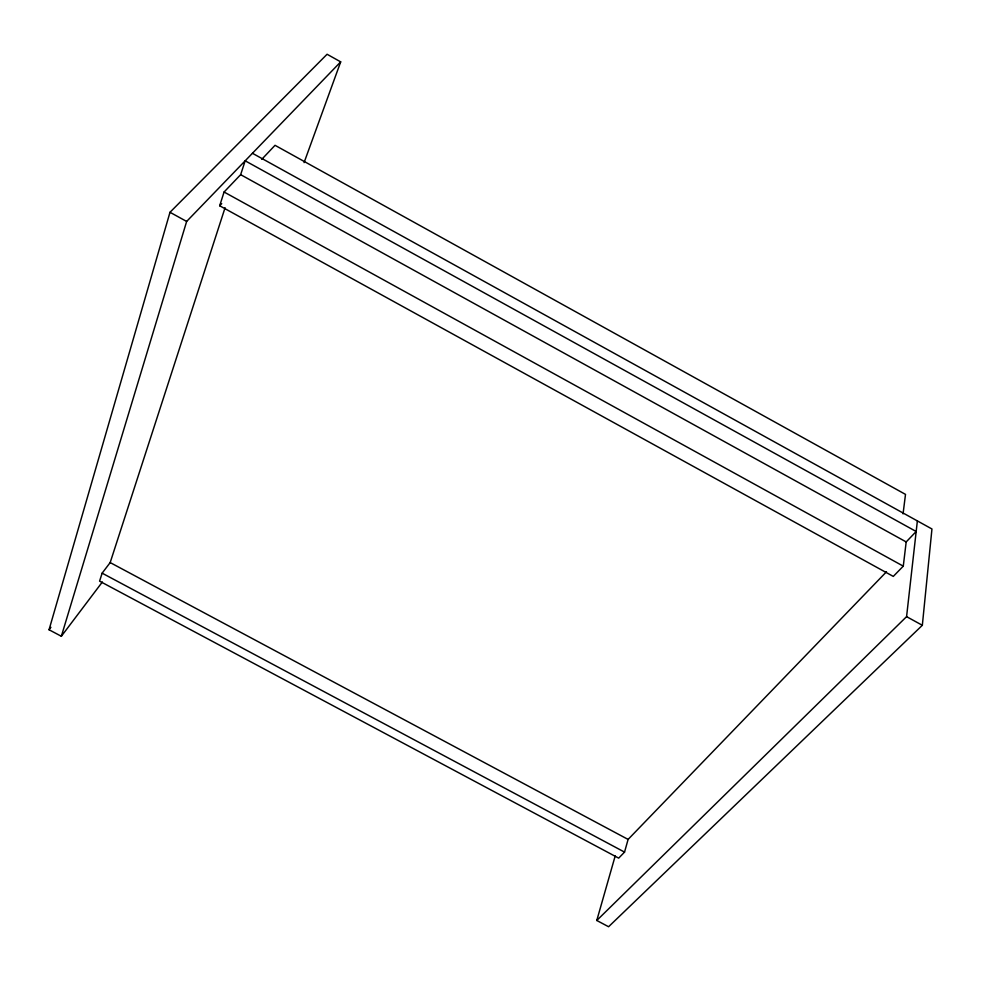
<?xml version="1.0" encoding="UTF-8"?>
<svg xmlns="http://www.w3.org/2000/svg" width="981" height="981" viewBox="0 0 981 981"><rect width="100%" height="100%" fill="white"/><g stroke="black" fill="none" stroke-linecap="round" stroke-linejoin="round"><path stroke-width="1.47" d="M615.197 855.935L596.779 920.472L608.588 926.738L922.336 625.289L931.95 528.98L252.448 153.281M596.779 920.472L906.579 616.644L917.37 520.911M903.28 566.147L906.186 541.929L916.18 531.506L245.176 160.798L240.652 174.667L224.073 192.018L219.683 205.765L893.286 576.411L903.28 566.147L224.073 192.018M903.06 513.86L905.5 494.387L275.036 145.311L261.768 159.327M225.078 207.702L110.179 562.579L102.134 573.162L99.584 581.144L618.68 858.13L624.541 852.109L628.098 839.417L886.481 571.776M102.367 581.978L61.349 636.277L49.05 629.753L169.995 212.288L327.078 54.262L340.689 61.864L304.073 162.625M61.349 636.277L186.648 221.436L340.689 61.864M49.05 629.753L50.914 627.325M219.683 205.765L221.718 203.619M102.134 573.162L624.541 852.109M110.179 562.579L628.098 839.417M169.995 212.288L186.648 221.436M906.579 616.644L922.336 625.289M240.652 174.667L906.186 541.929"/></g></svg>
